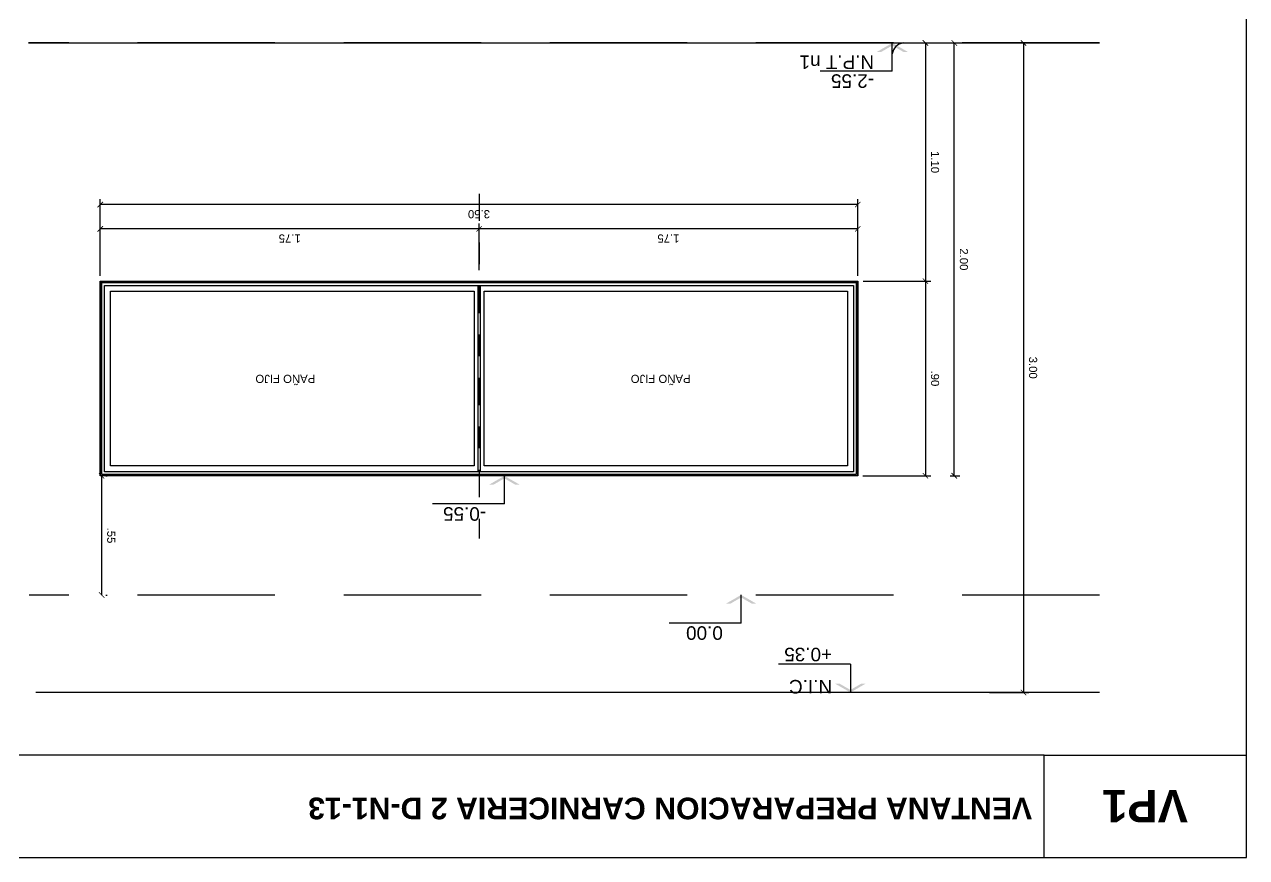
# Model space of a CAD drawing. Header units: millimetres. Extents: x -108.9 to -34.4, y 209.3 to 216.5.
# Drawn here: x -40.05 to -34.41, y 209.3 to 213.15 of the extents above; entities that cross this region are included whole.
import ezdxf
from ezdxf.enums import TextEntityAlignment as Align

# ---------------------------------------------------------------- set-up
doc = ezdxf.new("R2010")
doc.units = ezdxf.units.MM
doc.linetypes.add('CENTER', pattern=[2, 1.25, -0.25, 0.25, -0.25])
doc.linetypes.add('HIDDEN', pattern=[9.525, 6.35, -3.175])
for name, color, linetype in [('125-Simb-Nivel', 140, 'Continuous'), ('25-cotas', 140, 'Continuous'), ('O.OO', 2, 'HIDDEN'), ('PISO', 2, 'Continuous'), ('ROTULO', 7, 'Continuous'), ('TXT', 3, 'Continuous'), ('V-00', 8, 'Continuous'), ('V-01', 1, 'Continuous'), ('Vista 2', 2, 'Continuous')]:
    doc.layers.add(name, color=color, linetype=linetype)
doc.layers.add('LICITACION PANELES', color=7, linetype='Continuous', true_color=0xf00000)
doc.styles.add('ARIALBOLD', font='')
doc.styles.add('DIM', font='arial.ttf')
doc.styles.get("Standard").update_dxf_attribs({"font": 'arial.ttf'})
doc.styles.get('ARIALBOLD').set_extended_font_data('Arial', bold=True)
doc.dimstyles.new('Cota-025', dxfattribs={"dimscale": 25, "dimtxt": 0.0015, "dimasz": 0.001, "dimexe": 0.001, "dimexo": 0.001, "dimgap": 0.001, "dimtad": 1, "dimzin": 4, "dimdsep": 46, "dimtxsty": 'DIM', "dimblk1": 'ARCHTICK', "dimblk2": 'ARCHTICK', "dimsah": 1, "dimcen": 0.0005, "dimclrd": 15, "dimclre": 9, "dimclrt": 140, "dimaunit": 1, "dimadec": 0, "dimazin": 0, "dimtfac": 1, "dimtix": 1, "dimtofl": 0, "dimtmove": 2, "dimatfit": 3, "dimldrblk": 'DOT', "dimfxl": 1, "dimtolj": 1, "dimtzin": 4, "dimarcsym": 0})

# ---------------------------------------------------------------- blocks, each defined once
blk = doc.blocks.new('COD-CARP')
at = {"layer": 'ROTULO'}
for p, q in [((0.00146, -0.00119), (0.00146, -0.01064)), ((0.02016, -0.00119), (0.00146, -0.00119)), ((0.02016, -0.00119), (0.02016, -0.01064)), ((0.02016, -0.01064), (0.00146, -0.01064))]:
    blk.add_line(p, q, dxfattribs=at)
at = {"layer": 'TXT', "style": 'ARIALBOLD'}
blk.add_attdef('CODIGO', text='', height=0.003, dxfattribs=at).set_placement((0.01084, -0.00744), align=Align.CENTER)
blk = doc.blocks.new('_ArchTick')
at = {"color": 0, "linetype": 'ByBlock', "const_width": 0.15}
blk.add_lwpolyline([(-0.5, -0.5), (0.5, 0.5)], dxfattribs=at)
blk = doc.blocks.new('*D6')
at = {"layer": '25-cotas', "color": 9, "lineweight": -2, "transparency": 16777216}
for p, q in [((-35.9683, 213.0644), (-35.8655, 213.0644)), ((-36.1783, 211.9644), (-35.8655, 211.9644))]:
    blk.add_line(p, q, dxfattribs=at)
at = {"layer": '25-cotas', "color": 15, "lineweight": -2, "transparency": 16777216}
blk.add_line((-35.8905, 213.0644), (-35.8905, 211.9644), dxfattribs=at)
at = {"layer": 'DEFPOINTS', "color": 0, "transparency": 16777216}
for p in [(-35.9933, 213.0644), (-36.2033, 211.9644), (-35.8905, 211.9644)]:
    blk.add_point(p, dxfattribs=at)
at = {"layer": '25-cotas', "color": 15, "lineweight": -2, "transparency": 16777216, "xscale": 0.025, "yscale": 0.025, "zscale": 0.025}
for p, rotation in [((-35.8905, 213.0644), 90), ((-35.8905, 211.9644), 270)]:
    blk.add_blockref('_ArchTick', p, dxfattribs=dict(at, rotation=rotation))
at = {"layer": '25-cotas', "color": 140, "transparency": 16777216, "insert": (-35.8463, 212.5144), "char_height": 0.0375, "attachment_point": 5, "rotation": 270, "style": 'DIM'}
blk.add_mtext('\\A1;1.10', dxfattribs=at)
blk = doc.blocks.new('_Dot')
at = {"color": 0, "linetype": 'ByBlock', "lineweight": -2}
blk.add_line((-0.5, 0), (-1, 0), dxfattribs=at)
at = {"color": 0, "linetype": 'ByBlock', "const_width": 0.5}
blk.add_lwpolyline([(-0.25, 0, 1), (0.25, 0, 1)], format="xyb", close=True, dxfattribs=at)
blk = doc.blocks.new('*D5')
at = {"layer": '25-cotas', "color": 9, "lineweight": -2, "transparency": 16777216}
for p, q in [((-35.9613, 211.9644), (-35.8655, 211.9644)), ((-36.1794, 211.0655), (-35.8655, 211.0655))]:
    blk.add_line(p, q, dxfattribs=at)
at = {"layer": '25-cotas', "color": 15, "lineweight": -2, "transparency": 16777216}
blk.add_line((-35.8905, 211.9644), (-35.8905, 211.0655), dxfattribs=at)
at = {"layer": 'DEFPOINTS', "color": 0, "transparency": 16777216}
for p in [(-35.9863, 211.9644), (-36.2044, 211.0655), (-35.8905, 211.0655)]:
    blk.add_point(p, dxfattribs=at)
at = {"layer": '25-cotas', "color": 15, "lineweight": -2, "transparency": 16777216, "xscale": 0.025, "yscale": 0.025, "zscale": 0.025}
for p, rotation in [((-35.8905, 211.9644), 90), ((-35.8905, 211.0655), 270)]:
    blk.add_blockref('_ArchTick', p, dxfattribs=dict(at, rotation=rotation))
at = {"layer": '25-cotas', "color": 140, "transparency": 16777216, "insert": (-35.8463, 211.5149), "char_height": 0.0375, "attachment_point": 5, "rotation": 270, "style": 'DIM'}
blk.add_mtext('\\A1;.90', dxfattribs=at)
blk = doc.blocks.new('Simb-Nivel-C')
blk.add_line((0, 0.52), (1.331, 0.52))
at = {"linetype": 'ByBlock'}
for p in [(0, 0.52), (0, 0.32)]:
    blk.add_line(p, (0, 0), dxfattribs=at)
for points in [[(-0.285, 0.164), (-0.203, 0.164), (0, 0), (0, 0.047)], [(0.285, 0.164), (0.203, 0.164), (0, 0), (0, 0.047)]]:
    blk.add_solid(points)
for tag, p in [('COTA', (0.338, 0.579)), ('TIPO', (0.338, 0.231))]:
    blk.add_attdef(tag, p, '', height=0.25)
blk = doc.blocks.new('*D7')
at = {"layer": '25-cotas', "color": 9, "lineweight": -2, "transparency": 16777216}
for p, q in [((-36.0183, 213.0644), (-35.732, 213.0644)), ((-35.7755, 211.0655), (-35.732, 211.0655))]:
    blk.add_line(p, q, dxfattribs=at)
at = {"layer": '25-cotas', "color": 15, "lineweight": -2, "transparency": 16777216}
blk.add_line((-35.757, 211.0655), (-35.757, 213.0644), dxfattribs=at)
at = {"layer": 'DEFPOINTS', "color": 0, "transparency": 16777216}
for p in [(-36.0433, 213.0644), (-35.757, 213.0644), (-35.8005, 211.0655)]:
    blk.add_point(p, dxfattribs=at)
at = {"layer": '25-cotas', "color": 15, "lineweight": -2, "transparency": 16777216, "xscale": 0.025, "yscale": 0.025, "zscale": 0.025}
for p, rotation in [((-35.757, 213.0644), 90), ((-35.757, 211.0655), 270)]:
    blk.add_blockref('_ArchTick', p, dxfattribs=dict(at, rotation=rotation))
at = {"layer": '25-cotas', "color": 140, "transparency": 16777216, "insert": (-35.7129, 212.0649), "char_height": 0.0375, "attachment_point": 5, "rotation": 270, "style": 'DIM'}
blk.add_mtext('\\A1;2.00', dxfattribs=at)
blk = doc.blocks.new('*D12')
at = {"layer": '25-cotas', "color": 9, "lineweight": -2, "transparency": 16777216}
for p, q in [((-39.7033, 211.9894), (-39.7033, 212.343)), ((-36.2033, 211.9894), (-36.2033, 212.343))]:
    blk.add_line(p, q, dxfattribs=at)
at = {"layer": '25-cotas', "color": 15, "lineweight": -2, "transparency": 16777216}
blk.add_line((-36.2033, 212.318), (-39.7033, 212.318), dxfattribs=at)
at = {"layer": 'DEFPOINTS', "color": 0, "transparency": 16777216}
for p in [(-39.7033, 212.318), (-39.7033, 211.9644), (-36.2033, 211.9644)]:
    blk.add_point(p, dxfattribs=at)
at = {"layer": '25-cotas', "color": 15, "lineweight": -2, "transparency": 16777216, "xscale": 0.025, "yscale": 0.025, "zscale": 0.025, "rotation": 180}
blk.add_blockref('_ArchTick', (-39.7033, 212.318), dxfattribs=at)
at = {"layer": '25-cotas', "color": 15, "lineweight": -2, "transparency": 16777216, "xscale": 0.025, "yscale": 0.025, "zscale": 0.025}
blk.add_blockref('_ArchTick', (-36.2033, 212.318), dxfattribs=at)
at = {"layer": '25-cotas', "color": 140, "transparency": 16777216, "insert": (-37.9533, 212.2738), "char_height": 0.0375, "attachment_point": 5, "rotation": 180, "style": 'DIM'}
blk.add_mtext('\\A1;3.50', dxfattribs=at)
blk = doc.blocks.new('*D13')
at = {"layer": 'DEFPOINTS', "color": 0, "transparency": 16777216}
for p in [(-39.7033, 211.0644), (-39.7033, 210.5144), (-39.697, 210.5144)]:
    blk.add_point(p, dxfattribs=at)
at = {"layer": 'LICITACION PANELES', "color": 15, "lineweight": -2, "transparency": 16777216}
blk.add_line((-39.697, 211.0644), (-39.697, 210.5144), dxfattribs=at)
at = {"layer": 'LICITACION PANELES', "color": 9, "lineweight": -2, "transparency": 16777216}
for p, q in [((-39.6783, 211.0644), (-39.672, 211.0644)), ((-39.6783, 210.5144), (-39.672, 210.5144))]:
    blk.add_line(p, q, dxfattribs=at)
at = {"layer": 'LICITACION PANELES', "color": 15, "lineweight": -2, "transparency": 16777216, "xscale": 0.025, "yscale": 0.025, "zscale": 0.025}
for p, rotation in [((-39.697, 211.0644), 90), ((-39.697, 210.5144), 270)]:
    blk.add_blockref('_ArchTick', p, dxfattribs=dict(at, rotation=rotation))
at = {"layer": 'LICITACION PANELES', "color": 140, "transparency": 16777216, "insert": (-39.6529, 210.7894), "char_height": 0.0375, "attachment_point": 5, "rotation": 270, "style": 'DIM'}
blk.add_mtext('\\A1;.55', dxfattribs=at)
blk = doc.blocks.new('*D14')
at = {"layer": '25-cotas', "color": 9, "lineweight": -2, "transparency": 16777216}
for p, q in [((-35.5949, 213.0644), (-35.4123, 213.0644)), ((-35.5949, 210.0644), (-35.4123, 210.0644))]:
    blk.add_line(p, q, dxfattribs=at)
at = {"layer": '25-cotas', "color": 15, "lineweight": -2, "transparency": 16777216}
blk.add_line((-35.4373, 213.0644), (-35.4373, 210.0644), dxfattribs=at)
at = {"layer": 'DEFPOINTS', "color": 0, "transparency": 16777216}
for p in [(-35.6199, 213.0644), (-35.6199, 210.0644), (-35.4373, 210.0644)]:
    blk.add_point(p, dxfattribs=at)
at = {"layer": '25-cotas', "color": 15, "lineweight": -2, "transparency": 16777216, "xscale": 0.025, "yscale": 0.025, "zscale": 0.025}
for p, rotation in [((-35.4373, 213.0644), 90), ((-35.4373, 210.0644), 270)]:
    blk.add_blockref('_ArchTick', p, dxfattribs=dict(at, rotation=rotation))
at = {"layer": '25-cotas', "color": 140, "transparency": 16777216, "insert": (-35.3931, 211.5644), "char_height": 0.0375, "attachment_point": 5, "rotation": 270, "style": 'DIM'}
blk.add_mtext('\\A1;3.00', dxfattribs=at)
blk = doc.blocks.new('*D31')
at = {"layer": '25-cotas', "color": 9, "lineweight": -2, "transparency": 16777216}
for p, q in [((-37.9528, 212.0144), (-37.9528, 212.2307)), ((-36.2033, 212.0144), (-36.2033, 212.2307))]:
    blk.add_line(p, q, dxfattribs=at)
at = {"layer": '25-cotas', "color": 15, "lineweight": -2, "transparency": 16777216}
blk.add_line((-36.2033, 212.2057), (-37.9528, 212.2057), dxfattribs=at)
at = {"layer": 'DEFPOINTS', "color": 0, "transparency": 16777216}
for p in [(-37.9528, 212.2057), (-37.9528, 211.9894), (-36.2033, 211.9894)]:
    blk.add_point(p, dxfattribs=at)
at = {"layer": '25-cotas', "color": 15, "lineweight": -2, "transparency": 16777216, "xscale": 0.025, "yscale": 0.025, "zscale": 0.025, "rotation": 180}
blk.add_blockref('_ArchTick', (-37.9528, 212.2057), dxfattribs=at)
at = {"layer": '25-cotas', "color": 15, "lineweight": -2, "transparency": 16777216, "xscale": 0.025, "yscale": 0.025, "zscale": 0.025}
blk.add_blockref('_ArchTick', (-36.2033, 212.2057), dxfattribs=at)
at = {"layer": '25-cotas', "color": 140, "transparency": 16777216, "insert": (-37.078, 212.1616), "char_height": 0.0375, "attachment_point": 5, "rotation": 180, "style": 'DIM'}
blk.add_mtext('\\A1;1.75', dxfattribs=at)
blk = doc.blocks.new('*D32')
at = {"layer": '25-cotas', "color": 9, "lineweight": -2, "transparency": 16777216}
for p, q in [((-39.7033, 212.1476), (-39.7033, 212.2307)), ((-37.9528, 212.1476), (-37.9528, 212.2307))]:
    blk.add_line(p, q, dxfattribs=at)
at = {"layer": '25-cotas', "color": 15, "lineweight": -2, "transparency": 16777216}
blk.add_line((-37.9528, 212.2057), (-39.7033, 212.2057), dxfattribs=at)
at = {"layer": 'DEFPOINTS', "color": 0, "transparency": 16777216}
for p in [(-39.7033, 212.2057), (-39.7033, 212.1226), (-37.9528, 212.1226)]:
    blk.add_point(p, dxfattribs=at)
at = {"layer": '25-cotas', "color": 15, "lineweight": -2, "transparency": 16777216, "xscale": 0.025, "yscale": 0.025, "zscale": 0.025, "rotation": 180}
blk.add_blockref('_ArchTick', (-39.7033, 212.2057), dxfattribs=at)
at = {"layer": '25-cotas', "color": 15, "lineweight": -2, "transparency": 16777216, "xscale": 0.025, "yscale": 0.025, "zscale": 0.025}
blk.add_blockref('_ArchTick', (-37.9528, 212.2057), dxfattribs=at)
at = {"layer": '25-cotas', "color": 140, "transparency": 16777216, "insert": (-38.828, 212.1616), "char_height": 0.0375, "attachment_point": 5, "rotation": 180, "style": 'DIM'}
blk.add_mtext('\\A1;1.75', dxfattribs=at)

msp = doc.modelspace()

# ---------------------------------------------------------------- linework, layer by layer
at = {"layer": 'DEFPOINTS'}
for points in [[(-42.9065, 216.4768), (-42.9065, 209.3018), (-34.4065, 209.3018), (-34.4065, 216.4768)], [(-34.4065, 216.4768), (-42.9065, 216.4768), (-42.9065, 209.3018), (-34.4065, 209.3018)]]:
    msp.add_lwpolyline(points, close=True, dxfattribs=at)
at = {"layer": 'O.OO', "ltscale": 0.1}
for p, q in [((-35.086, 213.0644), (-40.0342, 213.0644)), ((-35.086, 210.5144), (-40.032, 210.5144))]:
    msp.add_line(p, q, dxfattribs=at)
at = {"layer": 'PISO'}
msp.add_lwpolyline([(-40.0342, 213.0644), (-35.086, 213.0644)], dxfattribs=at)
at = {"layer": 'TXT'}
msp.add_line((-35.3412, 209.7741), (-42.9065, 209.7741), dxfattribs=at)
at = {"layer": 'V-00', "linetype": 'CENTER', "ltscale": 0.1}
msp.add_line((-37.9528, 212.3671), (-37.9528, 210.7752), dxfattribs=at)
at = {"layer": 'V-00'}
for p, q in [((-37.9583, 211.9446), (-37.9583, 211.0842)), ((-37.9472, 211.9446), (-37.9472, 211.0842))]:
    msp.add_line(p, q, dxfattribs=at)
for points in [[(-36.2044, 211.9633), (-36.2044, 211.0655), (-39.7022, 211.0655), (-39.7022, 211.9633)], [(-36.2104, 211.9573), (-36.2104, 211.0715), (-39.6962, 211.0715), (-39.6962, 211.9573)], [(-36.2231, 211.9446), (-36.2231, 211.0842), (-39.6835, 211.0842), (-39.6835, 211.9446)]]:
    msp.add_lwpolyline(points, close=True, dxfattribs=at)
for points in [[(-37.9755, 211.1114), (-39.6563, 211.1114), (-39.6563, 211.9174), (-37.9755, 211.9174), (-37.9755, 211.1114)], [(-37.9301, 211.9174), (-36.2503, 211.9174), (-36.2503, 211.1114), (-37.9301, 211.1114), (-37.9301, 211.9174)]]:
    msp.add_lwpolyline(points, dxfattribs=at)
at = {"layer": 'V-01'}
msp.add_line((-35.086, 210.0644), (-40.0011, 210.0644), dxfattribs=at)
at = {"layer": 'Vista 2'}
msp.add_lwpolyline([(-36.2033, 211.0644), (-39.7033, 211.0644), (-39.7033, 211.9644), (-36.2033, 211.9644)], close=True, dxfattribs=at)
msp.add_arc((-35.9841, 213.0051), 0.06, 98.8803, 171.1197, dxfattribs=at)

# ---------------------------------------------------------------- block references
at = {"layer": '125-Simb-Nivel', "xscale": 0.25, "yscale": 0.25, "zscale": 0.25, "rotation": 179.999999995727}
msp.add_blockref('Simb-Nivel-C', (-36.0433, 213.0644), dxfattribs=at).add_auto_attribs({'COTA': '-2.55', 'TIPO': 'N.P.T n1'})
at = {"layer": '25-cotas'}
ref = msp.add_blockref('Simb-Nivel-C', (-37.8359, 211.0649), dxfattribs=dict(at, xscale=0.25, yscale=0.25, zscale=0.25, rotation=179.999999995727))
ref.add_attrib('COTA', '-0.55', (-37.9204, 210.9201), dxfattribs={"layer": '0', "height": 0.0625, "rotation": 180})
ref = msp.add_blockref('Simb-Nivel-C', (-36.7419, 210.5149), dxfattribs=dict(at, xscale=0.25, yscale=0.25, zscale=0.25, rotation=179.999999995727))
ref.add_attrib('COTA', '0.00', (-36.8265, 210.3701), dxfattribs={"layer": '0', "height": 0.0625, "rotation": 180})
ref = msp.add_blockref('Simb-Nivel-C', (-36.2371, 210.0644), dxfattribs=dict(at, xscale=-0.25, yscale=0.25, zscale=0.25))
ref.add_attrib('COTA', '+0.35', (-36.3217, 210.2709), dxfattribs={"layer": '0', "height": 0.0625, "rotation": 180})
ref.add_attrib('TIPO', 'N.I.C', (-36.3217, 210.1221), dxfattribs={"layer": '0', "height": 0.0625, "rotation": 180})
at = {"layer": 'TXT', "xscale": 50, "yscale": 50, "zscale": 50, "rotation": 180}
msp.add_blockref('COD-CARP', (-34.3334, 209.2421), dxfattribs=at).add_auto_attribs({'CODIGO': 'VP1'})

# ---------------------------------------------------------------- texts
at = {"layer": '25-cotas', "color": 140, "char_height": 0.0375, "attachment_point": 5, "rotation": 180, "style": 'DIM'}
for insert in [(-38.8482, 211.5131), (-37.1139, 211.5131)]:
    msp.add_mtext('\\A1;PAÑO FIJO', dxfattribs=dict(at, insert=insert))
at = {"layer": 'TXT', "insert": (-35.3976, 209.4785), "char_height": 0.15, "width": 4.172499, "attachment_point": 1, "rotation": 180, "style": 'ARIALBOLD'}
msp.add_mtext('{\\H0.6667x;VENTANA PREPARACION CARNICERIA 2 D-N1-13}', dxfattribs=at)

# ---------------------------------------------------------------- dimensions: what is measured, and where the dimension line sits
at = {"layer": '25-cotas'}
for base, p1, p2, angle, picture, middle in [((-35.8905, 211.9644), (-35.9933, 213.0644), (-36.2033, 211.9644), 270, '*D6', (-35.8463, 212.5144)), ((-35.757, 213.0644), (-35.8005, 211.0655), (-36.0433, 213.0644), 270, '*D7', (-35.7129, 212.0649)), ((-35.4373, 210.0644), (-35.6199, 213.0644), (-35.6199, 210.0644), 270, '*D14', (-35.3931, 211.5644)), ((-39.7033, 212.318), (-36.2033, 211.9644), (-39.7033, 211.9644), 180, '*D12', (-37.9533, 212.2738)), ((-39.7033, 212.2057), (-37.9528, 212.1226), (-39.7033, 212.1226), 180, '*D32', (-38.828, 212.1616)), ((-37.9528, 212.2057), (-36.2033, 211.9894), (-37.9528, 211.9894), 180, '*D31', (-37.078, 212.1616)), ((-35.8905, 211.0655), (-35.9863, 211.9644), (-36.2044, 211.0655), 270, '*D5', (-35.8463, 211.5149))]:
    dim = msp.add_linear_dim(base=base, p1=p1, p2=p2, angle=angle, dimstyle='Cota-025', dxfattribs=at)
    dim.commit()
    dim.dimension.update_dxf_attribs({"geometry": picture, "text_midpoint": middle})
at = {"layer": 'LICITACION PANELES'}
dim = msp.add_linear_dim(base=(-39.697, 210.5144), p1=(-39.7033, 211.0644), p2=(-39.7033, 210.5144), angle=270, dimstyle='Cota-025', dxfattribs=at)
dim.commit()
dim.dimension.update_dxf_attribs({"geometry": '*D13', "text_midpoint": (-39.6529, 210.7894)})

doc.saveas('drawing.dxf')
